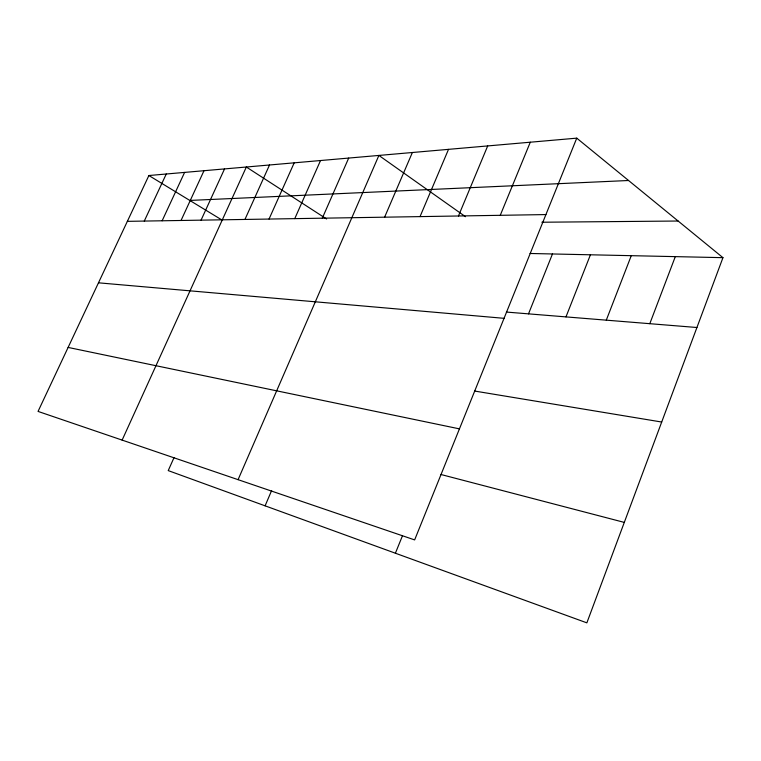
<?xml version="1.0" encoding="UTF-8"?>
<svg xmlns="http://www.w3.org/2000/svg" width="761" height="761" viewBox="0 0 761 761"><rect width="100%" height="100%" fill="white"/><g stroke="black" fill="none" stroke-linecap="round" stroke-linejoin="round"><path stroke-width="1.14" d="M576.752 138.15L414.64 539.91L38.05 411.416L148.89 175.525L576.752 138.15L722.95 257.665L586.864 622.85L168.229 470.602L174.022 457.618M649.808 323.682L675.302 256.628M606.289 320.162L631.269 255.677M565.975 316.89L590.431 254.783M528.514 313.855L552.467 253.965M395.387 553.218L402.436 535.858M500.253 215.315L530.284 142.212M458.455 215.991L487.696 145.931M420.034 216.609L448.514 149.356M384.609 217.18L412.367 152.514M265.094 505.827L271.639 490.55M238.079 479.668L378.892 155.434L465.485 216.695M322.303 218.188L348.69 158.079M294.764 218.635L320.524 160.533M269.042 219.054L294.193 162.835M244.947 219.444L269.518 164.994M122.131 440.105L246.345 167.02L326.612 218.987M201.066 220.148L224.543 168.923M181.042 220.471L203.996 170.711M162.141 220.776L184.6 172.414M144.276 221.071L166.259 174.012M189.793 200.438L628.548 180.5M127.363 221.346L545.913 214.573M541.861 222.231L678.127 221.023M530.056 253.48L722.95 257.665M506.417 312.067L696.924 327.506M98.473 282.816L504.058 318.326M474.55 391.03L661.699 422.032M68.119 347.425L459.444 428.871M440.885 474.484L624.296 522.398M148.89 175.525L222.126 220.119"/></g></svg>
